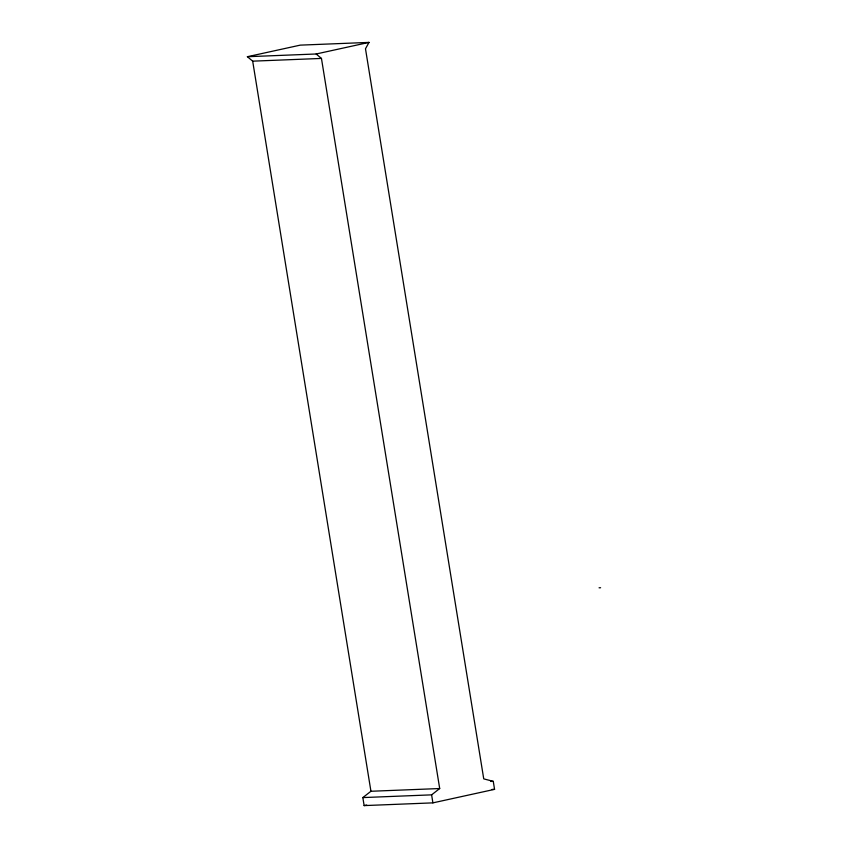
<?xml version="1.0" encoding="UTF-8"?>
<svg xmlns="http://www.w3.org/2000/svg" width="848" height="848" viewBox="0 0 848 848"><rect width="100%" height="100%" fill="white"/><g stroke="black" fill="none" stroke-linecap="round" stroke-linejoin="round"><path stroke-width="1.27" d="M247.404 56.71L300.256 45.135L369.018 42.4L365.488 48.771L483.742 778.877L493.26 781.337L494.564 789.35L432.904 802.865L364.131 805.6L362.838 797.586L370.936 791.269L439.699 788.534L321.456 58.427L316.166 53.986L247.404 56.71L252.683 61.162L370.936 791.269M362.838 797.586L431.611 794.852L439.699 788.534M316.166 53.986L369.018 42.4M364.131 805.6L366.707 805.038M252.683 61.162L321.456 58.427M599.07 587.802L600.596 587.738M490.621 781.443L493.26 781.337M491.914 789.456L494.564 789.35M431.611 794.852L432.904 802.865"/></g></svg>
